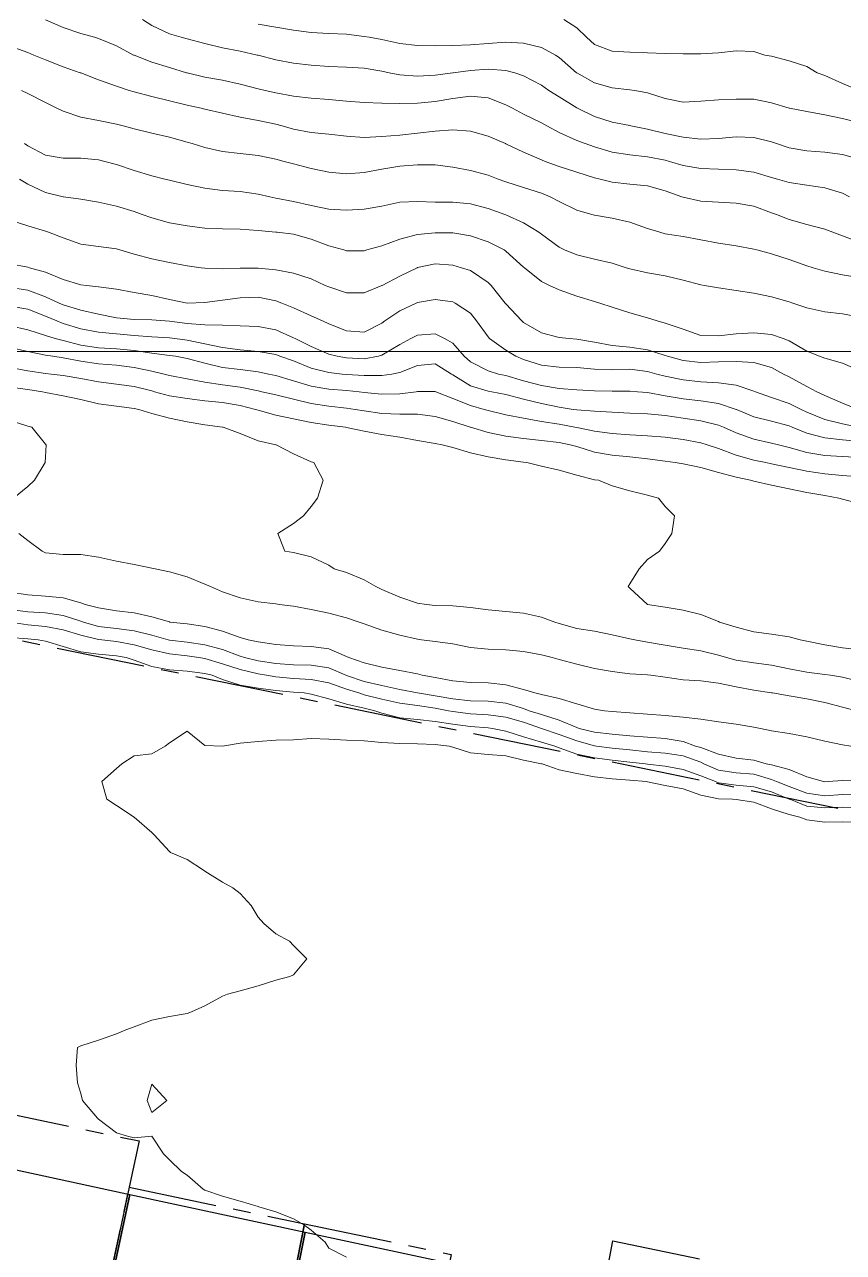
# Model space of a CAD drawing. Header units: centimetres. Extents: x 0 to 642158, y -847 to 649707.
# Drawn here: x 616892.16 to 616915.28, y 621661.96 to 621696.61 of the extents above; entities that cross this region are included whole.
import ezdxf

# ---------------------------------------------------------------- set-up
doc = ezdxf.new("R2010")
doc.units = ezdxf.units.CM
doc.header["$MEASUREMENT"] = 0
doc.linetypes.add('CENTERX2', pattern=[4, 2.5, -0.5, 0.5, -0.5])
doc.layers.add('MEV_grille', color=254, linetype='Continuous', lineweight=9)
doc.layers.add('WAL_topographie 0.5', color=253, linetype='Continuous', lineweight=20)
doc.layers.add('SPW_batiments', color=7, linetype='Continuous')
doc.layers.add('SPW_parcellaire cadastral', color=7, linetype='CENTERX2', lineweight=25, true_color=0xff0542)

# ---------------------------------------------------------------- blocks, each defined once
blk = doc.blocks.new('*U114')
at = {"layer": 'MEV_grille', "transparency": 33554687}
blk.add_lwpolyline([(-1338.461, 0), (1338.461, 0)], dxfattribs=at)
blk = doc.blocks.new('*U115')
at = {"layer": 'MEV_grille', "color": 0, "linetype": 'ByBlock', "lineweight": -2, "transparency": 16777216}
blk.add_blockref('*U114', (0, -700), dxfattribs=at)

msp = doc.modelspace()

# ---------------------------------------------------------------- linework, layer by layer
at = {"layer": 'SPW_batiments'}
for points in [[(616895.133, 621663.602), (616893.181, 621654.506), (616888.715, 621655.325), (616890.697, 621664.556), (616895.133, 621663.602)], [(616900.08, 621662.54), (616898.181, 621653.041), (616893.148, 621654.04), (616893.181, 621654.506), (616895.133, 621663.602), (616900.08, 621662.54)], [(616904.215, 621661.651), (616902.414, 621652.391), (616902.065, 621650.924), (616898.949, 621651.522), (616897.899, 621651.723), (616897.969, 621652.051), (616898.181, 621653.041), (616900.08, 621662.54), (616904.215, 621661.651)]]:
    msp.add_lwpolyline(points, dxfattribs=at)
at = {"layer": 'SPW_parcellaire cadastral'}
for points in [[(617026.55, 621695.517), (617027.04, 621693.245), (617027.56, 621690.821), (617028.977, 621680.686), (617026.486, 621672.168), (617025.539, 621667.29), (617024.22, 621660.497), (617023.1, 621654.723), (617022.671, 621652.516), (616942.551, 621668.867), (616865.054, 621684.753), (616865.536, 621687.229), (616848.273, 621706.653), (616845.324, 621709.799), (616838.782, 621716.903), (616836.133, 621714.753), (616828.226, 621727.97), (616809.227, 621732.234)], [(616895.114, 621663.802), (616891.847, 621648.446), (616891.202, 621645.414), (616889.773, 621638.699), (616884.603, 621614.402), (616880.283, 621615.263), (616881.282, 621620.02), (616887.808, 621651.087), (616888.123, 621652.591), (616890.672, 621664.726), (616890.949, 621666.045), (616895.393, 621665.11), (616895.114, 621663.802)], [(616895.114, 621663.802), (616900.065, 621662.772), (616898.181, 621653.345), (616897.852, 621651.7), (616894.87, 621636.786), (616900.678, 621635.578), (616900.517, 621625.166), (616898.529, 621624.817), (616889.773, 621638.699), (616891.202, 621645.414), (616891.847, 621648.446), (616895.114, 621663.802)], [(616900.678, 621635.578), (616894.87, 621636.786), (616897.852, 621651.7), (616898.181, 621653.345), (616900.065, 621662.772), (616904.204, 621661.911), (616902.868, 621655.04), (616901.436, 621647.677), (616903.007, 621647.35), (616900.678, 621635.578)], [(616903.7, 621616.432), (616907.051, 621634.253), (616903.511, 621634.989), (616906.468, 621650.339), (616907.2, 621654.139), (616908.524, 621661.013), (616908.771, 621662.295), (616918.867, 621660.194), (616918.604, 621658.916), (616916.413, 621648.271), (616915.558, 621644.115), (616914.781, 621640.339), (616914.682, 621639.858), (616908.485, 621609.747), (616902.748, 621610.913), (616903.7, 621616.432)]]:
    msp.add_lwpolyline(points, dxfattribs=at)
at = {"layer": 'WAL_topographie 0.5'}
for points in [[(616915.454, 621691.75), (616915.25, 621691.855), (616914.75, 621692.005), (616914.25, 621692.074), (616913.75, 621692.15), (616913.417, 621692.25), (616913.25, 621692.298), (616912.75, 621692.444), (616912.25, 621692.513), (616911.75, 621692.525), (616911.25, 621692.545), (616910.75, 621692.637), (616910.364, 621692.75), (616910.25, 621692.78), (616909.75, 621692.882), (616909.25, 621692.932), (616908.75, 621693.005), (616908.25, 621693.155), (616907.984, 621693.25), (616907.75, 621693.341), (616907.25, 621693.566), (616906.904, 621693.75), (616906.75, 621693.834), (616906.25, 621694.083), (616905.931, 621694.25), (616905.75, 621694.348), (616905.25, 621694.545), (616904.75, 621694.586), (616904.25, 621694.524), (616903.75, 621694.438), (616903.25, 621694.389), (616902.75, 621694.382), (616902.25, 621694.392), (616901.75, 621694.41), (616901.25, 621694.447), (616900.75, 621694.498), (616900.25, 621694.535), (616899.75, 621694.59), (616899.25, 621694.684), (616898.956, 621694.75), (616898.75, 621694.798), (616898.25, 621694.928), (616897.75, 621695.038), (616897.25, 621695.124), (616896.75, 621695.245), (616896.735, 621695.25), (616896.25, 621695.402), (616895.75, 621695.55), (616895.25, 621695.743), (616895.236, 621695.75), (616894.75, 621696.012), (616894.25, 621696.217), (616894.13, 621696.25), (616893.75, 621696.353), (616893.25, 621696.524), (616892.75, 621696.746)], [(616915.75, 621692.806), (616915.25, 621692.945), (616914.75, 621693.011), (616914.25, 621693.045), (616913.75, 621693.132), (616913.392, 621693.25), (616913.25, 621693.297), (616912.75, 621693.421), (616912.25, 621693.44), (616911.75, 621693.399), (616911.25, 621693.375), (616910.75, 621693.428), (616910.25, 621693.534), (616909.75, 621693.654), (616909.276, 621693.75), (616909.25, 621693.757), (616908.75, 621693.86), (616908.25, 621694.02), (616907.774, 621694.25), (616907.75, 621694.262), (616907.25, 621694.573), (616906.966, 621694.75), (616906.75, 621694.895), (616906.25, 621695.163), (616905.998, 621695.25), (616905.75, 621695.315), (616905.25, 621695.349), (616904.75, 621695.316), (616904.256, 621695.25), (616904.25, 621695.249), (616903.75, 621695.185), (616903.25, 621695.157), (616902.75, 621695.193), (616902.451, 621695.25), (616902.25, 621695.291), (616901.75, 621695.376), (616901.25, 621695.412), (616900.75, 621695.43), (616900.25, 621695.463), (616899.75, 621695.52), (616899.25, 621695.61), (616898.75, 621695.745), (616898.73, 621695.75), (616898.25, 621695.859), (616897.75, 621695.952), (616897.25, 621696.075), (616896.75, 621696.206), (616896.583, 621696.25), (616896.25, 621696.344), (616895.75, 621696.586), (616895.487, 621696.75)], [(616915.724, 621694.75), (616915.25, 621694.945), (616914.75, 621695.174), (616914.539, 621695.25), (616914.25, 621695.43), (616913.75, 621695.59), (616913.25, 621695.717), (616913.064, 621695.75), (616912.75, 621695.845), (616912.25, 621695.865), (616911.75, 621695.816), (616911.25, 621695.787), (616910.75, 621695.782), (616910.25, 621695.79), (616909.75, 621695.81), (616909.25, 621695.83), (616908.75, 621695.863), (616908.25, 621696.051), (616908.027, 621696.25), (616907.75, 621696.521), (616907.388, 621696.75)], [(616915.75, 621693.838), (616915.25, 621693.956), (616914.75, 621694.064), (616914.25, 621694.152), (616913.757, 621694.25), (616913.75, 621694.251), (616913.25, 621694.397), (616912.75, 621694.502), (616912.25, 621694.504), (616911.75, 621694.484), (616911.25, 621694.448), (616910.75, 621694.424), (616910.25, 621694.527), (616909.75, 621694.686), (616909.386, 621694.75), (616909.25, 621694.772), (616908.75, 621694.823), (616908.25, 621694.961), (616907.75, 621695.246), (616907.745, 621695.25), (616907.25, 621695.683), (616907.146, 621695.75), (616906.75, 621695.965), (616906.25, 621696.086), (616905.75, 621696.114), (616905.25, 621696.078), (616904.75, 621696.037), (616904.25, 621696.019), (616903.75, 621696.013), (616903.25, 621696.018), (616902.75, 621696.077), (616902.25, 621696.185), (616901.893, 621696.25), (616901.75, 621696.277), (616901.25, 621696.337), (616900.75, 621696.356), (616900.25, 621696.382), (616899.75, 621696.454), (616899.25, 621696.538), (616898.75, 621696.619)], [(616915.75, 621690.456), (616915.25, 621690.65), (616914.98, 621690.75), (616914.75, 621690.839), (616914.25, 621690.967), (616913.75, 621691.107), (616913.386, 621691.25), (616913.25, 621691.302), (616912.75, 621691.482), (616912.25, 621691.574), (616911.75, 621691.602), (616911.25, 621691.631), (616910.75, 621691.737), (616910.719, 621691.75), (616910.25, 621691.917), (616909.75, 621692.063), (616909.25, 621692.109), (616908.75, 621692.162), (616908.411, 621692.25), (616908.25, 621692.289), (616907.75, 621692.443), (616907.25, 621692.609), (616906.854, 621692.75), (616906.75, 621692.793), (616906.25, 621693.013), (616905.75, 621693.246), (616905.74, 621693.25), (616905.25, 621693.457), (616904.75, 621693.605), (616904.25, 621693.637), (616903.75, 621693.598), (616903.25, 621693.541), (616902.75, 621693.49), (616902.25, 621693.45), (616901.75, 621693.426), (616901.25, 621693.457), (616900.75, 621693.521), (616900.25, 621693.568), (616899.75, 621693.661), (616899.429, 621693.75), (616899.25, 621693.799), (616898.75, 621693.903), (616898.25, 621693.995), (616897.75, 621694.11), (616897.25, 621694.225), (616897.142, 621694.25), (616896.75, 621694.333), (616896.25, 621694.46), (616895.75, 621694.58), (616895.25, 621694.707), (616895.111, 621694.75), (616894.75, 621694.87), (616894.25, 621695.054), (616893.75, 621695.243), (616893.73, 621695.25), (616893.25, 621695.416), (616892.75, 621695.612), (616892.42, 621695.75), (616892.25, 621695.821), (616891.75, 621695.999)], [(616915.75, 621689.464), (616915.25, 621689.547), (616914.75, 621689.649), (616914.426, 621689.75), (616914.25, 621689.805), (616913.75, 621689.981), (616913.25, 621690.144), (616912.833, 621690.25), (616912.75, 621690.272), (616912.25, 621690.368), (616911.75, 621690.443), (616911.25, 621690.534), (616910.75, 621690.626), (616910.25, 621690.708), (616910.091, 621690.75), (616909.75, 621690.856), (616909.25, 621691.03), (616908.75, 621691.144), (616908.25, 621691.229), (616908.176, 621691.25), (616907.75, 621691.37), (616907.25, 621691.621), (616906.997, 621691.75), (616906.75, 621691.851), (616906.25, 621692.011), (616905.75, 621692.173), (616905.53, 621692.25), (616905.25, 621692.359), (616904.75, 621692.496), (616904.25, 621692.589), (616903.75, 621692.648), (616903.25, 621692.654), (616902.75, 621692.617), (616902.25, 621692.532), (616901.75, 621692.44), (616901.25, 621692.402), (616900.75, 621692.446), (616900.25, 621692.553), (616899.75, 621692.676), (616899.487, 621692.75), (616899.25, 621692.81), (616898.75, 621692.917), (616898.25, 621692.973), (616897.75, 621693.029), (616897.25, 621693.139), (616896.889, 621693.25), (616896.75, 621693.291), (616896.25, 621693.43), (616895.75, 621693.542), (616895.25, 621693.664), (616894.945, 621693.75), (616894.75, 621693.8), (616894.25, 621693.902), (616893.75, 621693.998), (616893.25, 621694.163), (616893.074, 621694.25), (616892.75, 621694.407), (616892.25, 621694.667), (616892.069, 621694.75)], [(616915.75, 621688.35), (616915.25, 621688.449), (616914.75, 621688.505), (616914.25, 621688.616), (616913.852, 621688.75), (616913.75, 621688.786), (616913.25, 621688.929), (616912.75, 621689.032), (616912.25, 621689.108), (616911.75, 621689.178), (616911.36, 621689.25), (616911.25, 621689.267), (616910.75, 621689.393), (616910.25, 621689.521), (616909.75, 621689.604), (616909.25, 621689.72), (616909.147, 621689.75), (616908.75, 621689.878), (616908.25, 621689.993), (616907.75, 621690.108), (616907.408, 621690.25), (616907.25, 621690.327), (616906.75, 621690.697), (616906.682, 621690.75), (616906.25, 621691.015), (616905.75, 621691.239), (616905.722, 621691.25), (616905.25, 621691.416), (616904.75, 621691.551), (616904.25, 621691.603), (616903.75, 621691.597), (616903.25, 621691.613), (616902.75, 621691.595), (616902.25, 621691.489), (616901.75, 621691.405), (616901.25, 621691.375), (616900.75, 621691.404), (616900.25, 621691.506), (616899.75, 621691.614), (616899.25, 621691.715), (616899.081, 621691.75), (616898.75, 621691.827), (616898.25, 621691.895), (616897.75, 621691.93), (616897.25, 621691.993), (616896.75, 621692.098), (616896.25, 621692.216), (616896.119, 621692.25), (616895.75, 621692.339), (616895.25, 621692.493), (616894.75, 621692.663), (616894.427, 621692.75), (616894.25, 621692.796), (616893.75, 621692.844), (616893.25, 621692.841), (616892.75, 621692.921), (616892.25, 621693.184), (616892.156, 621693.25)], [(616915.75, 621686.837), (616915.25, 621687.056), (616914.75, 621687.196), (616914.607, 621687.25), (616914.25, 621687.396), (616913.75, 621687.684), (616913.58, 621687.75), (616913.25, 621687.864), (616912.75, 621687.916), (616912.25, 621687.887), (616911.75, 621687.823), (616911.25, 621687.836), (616910.75, 621688.017), (616910.25, 621688.188), (616910.019, 621688.25), (616909.75, 621688.331), (616909.25, 621688.476), (616908.75, 621688.638), (616908.4, 621688.75), (616908.25, 621688.797), (616907.75, 621688.945), (616907.25, 621689.121), (616906.983, 621689.25), (616906.75, 621689.363), (616906.272, 621689.75), (616906.25, 621689.769), (616905.75, 621690.214), (616905.698, 621690.25), (616905.25, 621690.479), (616904.75, 621690.65), (616904.25, 621690.73), (616903.75, 621690.735), (616903.25, 621690.69), (616902.75, 621690.554), (616902.25, 621690.363), (616901.822, 621690.25), (616901.75, 621690.23), (616901.25, 621690.227), (616901.173, 621690.25), (616900.75, 621690.363), (616900.25, 621690.55), (616899.75, 621690.693), (616899.292, 621690.75), (616899.25, 621690.755), (616898.75, 621690.802), (616898.25, 621690.841), (616897.75, 621690.846), (616897.25, 621690.867), (616896.75, 621690.927), (616896.25, 621691.016), (616895.75, 621691.153), (616895.478, 621691.25), (616895.25, 621691.331), (616894.75, 621691.486), (616894.25, 621691.601), (616893.75, 621691.679), (616893.26, 621691.75), (616893.25, 621691.751), (616892.75, 621691.87), (616892.25, 621692.104), (616892.014, 621692.25)], [(616915.698, 621685.75), (616915.25, 621685.928), (616914.75, 621686.143), (616914.532, 621686.25), (616914.25, 621686.398), (616913.75, 621686.671), (616913.589, 621686.75), (616913.25, 621686.934), (616912.75, 621687.071), (616912.25, 621687.106), (616911.75, 621687.09), (616911.25, 621687.074), (616910.75, 621687.131), (616910.31, 621687.25), (616910.25, 621687.272), (616909.75, 621687.435), (616909.25, 621687.51), (616908.75, 621687.558), (616908.25, 621687.652), (616907.75, 621687.732), (616907.534, 621687.75), (616907.25, 621687.783), (616906.75, 621687.916), (616906.25, 621688.207), (616906.202, 621688.25), (616905.75, 621688.727), (616905.733, 621688.75), (616905.329, 621689.25), (616905.25, 621689.329), (616904.75, 621689.67), (616904.496, 621689.75), (616904.25, 621689.82), (616903.75, 621689.858), (616903.25, 621689.751), (616903.247, 621689.75), (616902.75, 621689.509), (616902.252, 621689.25), (616902.25, 621689.249), (616901.75, 621689.044), (616901.25, 621689.037), (616900.75, 621689.207), (616900.65, 621689.25), (616900.25, 621689.432), (616899.75, 621689.599), (616899.25, 621689.688), (616898.75, 621689.734), (616898.25, 621689.739), (616897.75, 621689.721), (616897.25, 621689.737), (616897.146, 621689.75), (616896.75, 621689.806), (616896.25, 621689.895), (616895.75, 621689.995), (616895.25, 621690.135), (616894.852, 621690.25), (616894.75, 621690.282), (616894.25, 621690.348), (616893.75, 621690.412), (616893.25, 621690.589), (616892.836, 621690.75), (616892.75, 621690.781), (616892.25, 621690.932), (616891.75, 621691.093)], [(616915.708, 621685.25), (616915.25, 621685.342), (616914.75, 621685.468), (616914.25, 621685.676), (616914.082, 621685.75), (616913.75, 621685.918), (616913.25, 621686.089), (616912.797, 621686.25), (616912.75, 621686.269), (616912.25, 621686.435), (616911.75, 621686.502), (616911.25, 621686.529), (616910.75, 621686.582), (616910.25, 621686.686), (616910.007, 621686.75), (616909.75, 621686.821), (616909.25, 621686.886), (616908.75, 621686.871), (616908.25, 621686.89), (616907.75, 621686.935), (616907.25, 621686.941), (616906.75, 621686.996), (616906.25, 621687.161), (616906.03, 621687.25), (616905.75, 621687.427), (616905.29, 621687.75), (616905.25, 621687.797), (616904.921, 621688.25), (616904.75, 621688.467), (616904.321, 621688.75), (616904.25, 621688.784), (616903.75, 621688.852), (616903.25, 621688.768), (616903.212, 621688.75), (616902.75, 621688.532), (616902.334, 621688.25), (616902.25, 621688.188), (616901.75, 621687.93), (616901.25, 621687.966), (616900.75, 621688.17), (616900.574, 621688.25), (616900.25, 621688.393), (616899.75, 621688.621), (616899.426, 621688.75), (616899.25, 621688.814), (616898.75, 621688.914), (616898.25, 621688.902), (616897.75, 621688.834), (616897.25, 621688.764), (616896.75, 621688.752), (616896.25, 621688.853), (616895.75, 621688.965), (616895.25, 621689.047), (616894.75, 621689.141), (616894.25, 621689.214), (616893.906, 621689.25), (616893.75, 621689.268), (616893.25, 621689.415), (616892.75, 621689.623), (616892.301, 621689.75), (616892.25, 621689.767), (616891.75, 621689.862)], [(616915.75, 621684.841), (616915.25, 621684.89), (616914.75, 621684.95), (616914.25, 621685.085), (616913.829, 621685.25), (616913.75, 621685.285), (616913.25, 621685.418), (616912.75, 621685.543), (616912.256, 621685.75), (616912.25, 621685.753), (616911.75, 621685.918), (616911.25, 621685.994), (616910.75, 621686.054), (616910.25, 621686.138), (616909.75, 621686.227), (616909.468, 621686.25), (616909.25, 621686.269), (616908.75, 621686.265), (616908.25, 621686.278), (616907.75, 621686.305), (616907.25, 621686.341), (616906.75, 621686.423), (616906.25, 621686.559), (616905.75, 621686.704), (616905.537, 621686.75), (616905.25, 621686.835), (616904.75, 621687.09), (616904.574, 621687.25), (616904.25, 621687.621), (616904.017, 621687.75), (616903.75, 621687.879), (616903.25, 621687.847), (616903.061, 621687.75), (616902.75, 621687.586), (616902.25, 621687.277), (616902.155, 621687.25), (616901.75, 621687.181), (616901.25, 621687.205), (616900.983, 621687.25), (616900.75, 621687.314), (616900.25, 621687.53), (616899.795, 621687.75), (616899.75, 621687.774), (616899.25, 621687.996), (616898.75, 621688.093), (616898.25, 621688.112), (616897.75, 621688.124), (616897.25, 621688.139), (616896.75, 621688.179), (616896.25, 621688.242), (616896.127, 621688.25), (616895.75, 621688.281), (616895.25, 621688.288), (616894.75, 621688.336), (616894.25, 621688.434), (616893.75, 621688.551), (616893.25, 621688.7), (616893.133, 621688.75), (616892.75, 621688.931), (616892.25, 621689.116), (616891.75, 621689.187)], [(616915.75, 621684.395), (616915.25, 621684.42), (616914.75, 621684.45), (616914.25, 621684.535), (616913.75, 621684.677), (616913.448, 621684.75), (616913.25, 621684.801), (616912.75, 621684.911), (616912.25, 621685.092), (616911.889, 621685.25), (616911.75, 621685.307), (616911.25, 621685.433), (616910.75, 621685.508), (616910.25, 621685.583), (616909.75, 621685.629), (616909.25, 621685.641), (616908.75, 621685.669), (616908.25, 621685.698), (616907.75, 621685.735), (616907.652, 621685.75), (616907.25, 621685.814), (616906.75, 621685.916), (616906.25, 621686.043), (616905.75, 621686.169), (616905.352, 621686.25), (616905.25, 621686.27), (616904.75, 621686.42), (616904.25, 621686.729), (616904.209, 621686.75), (616903.75, 621687.039), (616903.25, 621686.994), (616902.75, 621686.797), (616902.53, 621686.75), (616902.25, 621686.707), (616901.75, 621686.705), (616901.25, 621686.739), (616901.13, 621686.75), (616900.75, 621686.79), (616900.25, 621686.914), (616899.75, 621687.12), (616899.37, 621687.25), (616899.25, 621687.297), (616898.75, 621687.388), (616898.25, 621687.43), (616897.75, 621687.494), (616897.25, 621687.603), (616896.75, 621687.704), (616896.4, 621687.75), (616896.25, 621687.768), (616895.75, 621687.797), (616895.25, 621687.836), (616894.75, 621687.88), (616894.25, 621687.926), (616893.75, 621688.024), (616893.25, 621688.177), (616893.067, 621688.25), (616892.75, 621688.386), (616892.25, 621688.582), (616891.75, 621688.667)], [(616915.75, 621683.846), (616915.25, 621683.885), (616914.75, 621683.929), (616914.25, 621684.005), (616913.75, 621684.111), (616913.25, 621684.217), (616913.092, 621684.25), (616912.75, 621684.323), (616912.25, 621684.462), (616911.75, 621684.648), (616911.436, 621684.75), (616911.25, 621684.81), (616910.75, 621684.901), (616910.25, 621684.966), (616909.75, 621685.006), (616909.25, 621685.033), (616908.75, 621685.07), (616908.25, 621685.14), (616907.75, 621685.239), (616907.697, 621685.25), (616907.25, 621685.33), (616906.75, 621685.411), (616906.25, 621685.501), (616905.75, 621685.601), (616905.25, 621685.716), (616905.138, 621685.75), (616904.75, 621685.857), (616904.25, 621686.062), (616903.773, 621686.25), (616903.75, 621686.26), (616903.25, 621686.256), (616903.211, 621686.25), (616902.75, 621686.191), (616902.25, 621686.182), (616901.75, 621686.232), (616901.603, 621686.25), (616901.25, 621686.288), (616900.75, 621686.326), (616900.25, 621686.407), (616899.75, 621686.562), (616899.25, 621686.71), (616899.047, 621686.75), (616898.75, 621686.81), (616898.25, 621686.874), (616897.75, 621686.936), (616897.25, 621687.055), (616896.75, 621687.188), (616896.417, 621687.25), (616896.25, 621687.276), (616895.75, 621687.339), (616895.25, 621687.41), (616894.75, 621687.461), (616894.25, 621687.489), (616893.75, 621687.564), (616893.25, 621687.692), (616893.027, 621687.75), (616892.75, 621687.834), (616892.25, 621688), (616891.75, 621688.108)], [(616915.75, 621683.09), (616915.25, 621683.215), (616915.145, 621683.25), (616914.75, 621683.321), (616914.25, 621683.411), (616913.75, 621683.511), (616913.25, 621683.61), (616912.75, 621683.723), (616912.658, 621683.75), (616912.25, 621683.835), (616911.75, 621683.969), (616911.25, 621684.115), (616910.75, 621684.216), (616910.529, 621684.25), (616910.25, 621684.287), (616909.75, 621684.357), (616909.25, 621684.416), (616908.75, 621684.46), (616908.25, 621684.548), (616907.75, 621684.704), (616907.567, 621684.75), (616907.25, 621684.814), (616906.75, 621684.874), (616906.25, 621684.932), (616905.75, 621684.999), (616905.25, 621685.096), (616904.75, 621685.246), (616904.737, 621685.25), (616904.25, 621685.408), (616903.75, 621685.553), (616903.25, 621685.614), (616902.75, 621685.616), (616902.25, 621685.639), (616901.75, 621685.708), (616901.496, 621685.75), (616901.25, 621685.788), (616900.75, 621685.839), (616900.25, 621685.915), (616899.75, 621686.038), (616899.25, 621686.16), (616898.857, 621686.25), (616898.75, 621686.274), (616898.25, 621686.378), (616897.75, 621686.445), (616897.25, 621686.523), (616896.75, 621686.617), (616896.25, 621686.712), (616896.099, 621686.75), (616895.75, 621686.83), (616895.25, 621686.937), (616894.75, 621687.002), (616894.25, 621687.039), (616893.75, 621687.114), (616893.25, 621687.21), (616892.954, 621687.25), (616892.75, 621687.28), (616892.25, 621687.382), (616891.75, 621687.502)], [(616915.75, 621678.964), (616915.25, 621679.028), (616914.75, 621679.109), (616914.25, 621679.216), (616914.059, 621679.25), (616913.75, 621679.33), (616913.25, 621679.41), (616912.75, 621679.479), (616912.25, 621679.609), (616911.782, 621679.75), (616911.75, 621679.767), (616911.25, 621679.965), (616910.75, 621680.088), (616910.25, 621680.172), (616909.75, 621680.248), (616909.744, 621680.25), (616909.25, 621680.709), (616909.203, 621680.75), (616909.25, 621680.833), (616909.515, 621681.25), (616909.75, 621681.517), (616910.088, 621681.75), (616910.25, 621681.967), (616910.439, 621682.25), (616910.512, 621682.75), (616910.25, 621683.012), (616910.061, 621683.25), (616909.75, 621683.329), (616909.25, 621683.455), (616908.75, 621683.593), (616908.362, 621683.75), (616908.25, 621683.767), (616907.75, 621683.892), (616907.25, 621684.039), (616906.75, 621684.148), (616906.342, 621684.25), (616906.25, 621684.262), (616905.75, 621684.33), (616905.25, 621684.41), (616904.75, 621684.529), (616904.25, 621684.676), (616903.947, 621684.75), (616903.75, 621684.786), (616903.25, 621684.876), (616902.75, 621684.964), (616902.25, 621685.044), (616901.75, 621685.139), (616901.25, 621685.244), (616901.217, 621685.25), (616900.75, 621685.308), (616900.25, 621685.384), (616899.75, 621685.488), (616899.25, 621685.592), (616898.75, 621685.726), (616898.679, 621685.75), (616898.25, 621685.862), (616897.75, 621685.943), (616897.25, 621685.995), (616896.75, 621686.056), (616896.25, 621686.137), (616895.826, 621686.25), (616895.75, 621686.271), (616895.25, 621686.397), (616894.75, 621686.467), (616894.25, 621686.527), (616893.75, 621686.62), (616893.25, 621686.706), (616892.906, 621686.75), (616892.75, 621686.768), (616892.25, 621686.844), (616891.75, 621686.934)], [(616915.75, 621678.075), (616915.25, 621678.192), (616914.913, 621678.25), (616914.75, 621678.276), (616914.25, 621678.341), (616913.75, 621678.436), (616913.25, 621678.538), (616912.75, 621678.597), (616912.25, 621678.675), (616911.982, 621678.75), (616911.75, 621678.821), (616911.25, 621678.937), (616910.75, 621679.014), (616910.25, 621679.101), (616909.75, 621679.184), (616909.385, 621679.25), (616909.25, 621679.276), (616908.75, 621679.395), (616908.25, 621679.495), (616907.75, 621679.573), (616907.25, 621679.708), (616907.127, 621679.75), (616906.75, 621679.889), (616906.25, 621679.999), (616905.75, 621680.045), (616905.25, 621680.094), (616904.75, 621680.163), (616904.25, 621680.205), (616903.75, 621680.219), (616903.505, 621680.25), (616903.25, 621680.288), (616902.75, 621680.452), (616902.25, 621680.673), (616902.075, 621680.75), (616901.75, 621680.942), (616901.25, 621681.146), (616900.899, 621681.25), (616900.75, 621681.352), (616900.25, 621681.591), (616899.75, 621681.718), (616899.512, 621681.75), (616899.31, 621682.25), (616899.75, 621682.532), (616900.033, 621682.75), (616900.25, 621683.01), (616900.426, 621683.25), (616900.588, 621683.75), (616900.329, 621684.25), (616900.25, 621684.276), (616899.75, 621684.496), (616899.258, 621684.75), (616899.25, 621684.751), (616898.75, 621684.868), (616898.25, 621685.069), (616897.77, 621685.25), (616897.75, 621685.254), (616897.25, 621685.313), (616896.75, 621685.397), (616896.25, 621685.502), (616895.75, 621685.639), (616895.382, 621685.75), (616895.25, 621685.777), (616894.75, 621685.841), (616894.25, 621685.913), (616893.75, 621686.026), (616893.25, 621686.135), (616892.75, 621686.232), (616892.666, 621686.25), (616892.25, 621686.313), (616891.75, 621686.383)], [(616891.85, 621683.25), (616892.25, 621683.576), (616892.439, 621683.75), (616892.74, 621684.25), (616892.75, 621684.417), (616892.771, 621684.75), (616892.75, 621684.771), (616892.362, 621685.25), (616892.25, 621685.282), (616891.75, 621685.436)], [(616915.648, 621677.25), (616915.25, 621677.346), (616914.75, 621677.483), (616914.25, 621677.583), (616913.75, 621677.667), (616913.277, 621677.75), (616913.25, 621677.754), (616912.75, 621677.833), (616912.25, 621677.92), (616911.75, 621678.024), (616911.25, 621678.09), (616910.75, 621678.121), (616910.25, 621678.2), (616909.839, 621678.25), (616909.75, 621678.26), (616909.25, 621678.291), (616908.75, 621678.352), (616908.25, 621678.441), (616907.75, 621678.56), (616907.25, 621678.696), (616907.051, 621678.75), (616906.75, 621678.829), (616906.25, 621678.922), (616905.75, 621678.971), (616905.25, 621678.987), (616904.75, 621679.032), (616904.25, 621679.134), (616903.75, 621679.199), (616903.365, 621679.25), (616903.25, 621679.264), (616902.75, 621679.382), (616902.25, 621679.525), (616901.75, 621679.697), (616901.602, 621679.75), (616901.25, 621679.87), (616900.75, 621680.002), (616900.25, 621680.107), (616899.75, 621680.202), (616899.347, 621680.25), (616899.25, 621680.261), (616898.75, 621680.32), (616898.25, 621680.437), (616897.75, 621680.604), (616897.411, 621680.75), (616897.25, 621680.821), (616896.75, 621681.026), (616896.25, 621681.171), (616895.85, 621681.25), (616895.75, 621681.274), (616895.25, 621681.373), (616894.75, 621681.472), (616894.25, 621681.58), (616893.75, 621681.653), (616893.25, 621681.653), (616892.75, 621681.709), (616892.656, 621681.75), (616892.25, 621682.054), (616891.994, 621682.25)], [(616915.486, 621676.25), (616915.25, 621676.287), (616914.75, 621676.392), (616914.25, 621676.514), (616913.75, 621676.603), (616913.25, 621676.682), (616912.934, 621676.75), (616912.75, 621676.787), (616912.25, 621676.874), (616911.75, 621676.936), (616911.25, 621677.008), (616910.75, 621677.07), (616910.25, 621677.115), (616909.75, 621677.153), (616909.25, 621677.189), (616908.75, 621677.224), (616908.533, 621677.25), (616908.25, 621677.298), (616907.75, 621677.445), (616907.25, 621677.591), (616906.75, 621677.71), (616906.567, 621677.75), (616906.25, 621677.848), (616905.75, 621677.98), (616905.25, 621678.036), (616904.75, 621678.044), (616904.25, 621678.094), (616903.75, 621678.188), (616903.386, 621678.25), (616903.25, 621678.287), (616902.75, 621678.388), (616902.25, 621678.474), (616901.75, 621678.597), (616901.311, 621678.75), (616901.25, 621678.78), (616900.75, 621678.991), (616900.25, 621679.065), (616899.75, 621679.077), (616899.25, 621679.116), (616898.75, 621679.194), (616898.47, 621679.25), (616898.25, 621679.317), (616897.75, 621679.492), (616897.25, 621679.624), (616896.75, 621679.699), (616896.263, 621679.75), (616896.25, 621679.753), (616895.75, 621679.897), (616895.25, 621680.009), (616894.75, 621680.07), (616894.25, 621680.154), (616893.867, 621680.25), (616893.75, 621680.295), (616893.25, 621680.431), (616892.75, 621680.479), (616892.25, 621680.515), (616891.75, 621680.595)], [(616915.75, 621675.263), (616915.25, 621675.282), (616914.85, 621675.25), (616914.75, 621675.246), (616914.721, 621675.25), (616914.25, 621675.386), (616913.75, 621675.59), (616913.25, 621675.722), (616913.097, 621675.75), (616912.75, 621675.854), (616912.25, 621675.91), (616911.75, 621676.028), (616911.25, 621676.209), (616911.107, 621676.25), (616910.75, 621676.385), (616910.25, 621676.462), (616909.75, 621676.499), (616909.25, 621676.545), (616908.75, 621676.586), (616908.25, 621676.641), (616907.815, 621676.75), (616907.75, 621676.775), (616907.25, 621676.987), (616906.75, 621677.144), (616906.409, 621677.25), (616906.25, 621677.312), (616905.75, 621677.459), (616905.25, 621677.522), (616904.75, 621677.533), (616904.25, 621677.583), (616903.75, 621677.672), (616903.25, 621677.75), (616903.25, 621677.75), (616902.75, 621677.852), (616902.25, 621677.962), (616901.75, 621678.075), (616901.25, 621678.241), (616901.226, 621678.25), (616900.75, 621678.457), (616900.25, 621678.539), (616899.75, 621678.548), (616899.25, 621678.578), (616898.75, 621678.655), (616898.37, 621678.75), (616898.25, 621678.791), (616897.75, 621678.974), (616897.25, 621679.108), (616896.75, 621679.181), (616896.25, 621679.241), (616896.213, 621679.25), (616895.75, 621679.377), (616895.25, 621679.503), (616894.75, 621679.566), (616894.25, 621679.63), (616893.821, 621679.75), (616893.75, 621679.777), (616893.25, 621679.94), (616892.75, 621680.011), (616892.25, 621680.041), (616891.75, 621680.103)], [(616915.75, 621674.874), (616915.25, 621674.885), (616914.75, 621674.846), (616914.25, 621674.921), (616913.75, 621675.111), (616913.391, 621675.25), (616913.25, 621675.313), (616912.75, 621675.461), (616912.25, 621675.5), (616911.75, 621675.575), (616911.337, 621675.75), (616911.25, 621675.794), (616910.75, 621675.98), (616910.25, 621676.052), (616909.75, 621676.091), (616909.25, 621676.142), (616908.75, 621676.192), (616908.309, 621676.25), (616908.25, 621676.259), (616907.75, 621676.4), (616907.25, 621676.577), (616906.75, 621676.75), (616906.75, 621676.75), (616906.25, 621676.925), (616905.75, 621677.065), (616905.25, 621677.136), (616904.75, 621677.16), (616904.25, 621677.224), (616904.127, 621677.25), (616903.75, 621677.325), (616903.25, 621677.393), (616902.75, 621677.458), (616902.25, 621677.572), (616901.75, 621677.702), (616901.597, 621677.75), (616901.25, 621677.859), (616900.75, 621678.037), (616900.25, 621678.134), (616899.75, 621678.161), (616899.25, 621678.205), (616898.987, 621678.25), (616898.75, 621678.289), (616898.25, 621678.409), (616897.75, 621678.569), (616897.25, 621678.721), (616897.083, 621678.75), (616896.75, 621678.802), (616896.25, 621678.857), (616895.75, 621678.967), (616895.25, 621679.109), (616894.75, 621679.199), (616894.341, 621679.25), (616894.25, 621679.261), (616893.75, 621679.38), (616893.25, 621679.533), (616892.75, 621679.629), (616892.25, 621679.675), (616891.76, 621679.75)], [(616915.75, 621674.519), (616915.25, 621674.53), (616914.75, 621674.506), (616914.25, 621674.557), (616913.769, 621674.75), (616913.75, 621674.758), (616913.25, 621674.957), (616912.75, 621675.103), (616912.25, 621675.149), (616911.75, 621675.214), (616911.67, 621675.25), (616911.25, 621675.409), (616910.75, 621675.595), (616910.25, 621675.681), (616909.75, 621675.741), (616909.694, 621675.75), (616909.25, 621675.798), (616908.75, 621675.85), (616908.25, 621675.916), (616907.75, 621676.023), (616907.25, 621676.202), (616907.127, 621676.25), (616906.75, 621676.363), (616906.25, 621676.515), (616905.75, 621676.673), (616905.375, 621676.75), (616905.25, 621676.768), (616904.75, 621676.804), (616904.25, 621676.866), (616903.75, 621676.948), (616903.25, 621676.999), (616902.75, 621677.047), (616902.25, 621677.177), (616902.051, 621677.25), (616901.75, 621677.324), (616901.25, 621677.43), (616900.75, 621677.583), (616900.25, 621677.721), (616900.057, 621677.75), (616899.75, 621677.776), (616899.25, 621677.824), (616898.75, 621677.882), (616898.25, 621677.972), (616897.75, 621678.135), (616897.452, 621678.25), (616897.25, 621678.301), (616896.75, 621678.364), (616896.25, 621678.403), (616895.75, 621678.494), (616895.25, 621678.674), (616895.023, 621678.75), (616894.75, 621678.799), (616894.25, 621678.842), (616893.75, 621678.914), (616893.25, 621679.057), (616892.75, 621679.211), (616892.539, 621679.25), (616892.25, 621679.276), (616891.75, 621679.319)], [(616915.75, 621674.095), (616915.25, 621674.118), (616914.75, 621674.108), (616914.25, 621674.169), (616914.052, 621674.25), (616913.75, 621674.318), (616913.25, 621674.483), (616912.75, 621674.673), (616912.25, 621674.741), (616912.143, 621674.75), (616911.75, 621674.762), (616911.25, 621674.866), (616910.75, 621675.042), (616910.25, 621675.136), (616909.75, 621675.241), (616909.71, 621675.25), (616909.25, 621675.289), (616908.75, 621675.324), (616908.25, 621675.387), (616907.75, 621675.474), (616907.25, 621675.583), (616906.771, 621675.75), (616906.75, 621675.754), (616906.25, 621675.858), (616905.75, 621675.979), (616905.25, 621676.012), (616904.75, 621676.057), (616904.25, 621676.217), (616904.15, 621676.25), (616903.75, 621676.292), (616903.25, 621676.316), (616902.75, 621676.328), (616902.25, 621676.357), (616901.75, 621676.402), (616901.25, 621676.418), (616900.75, 621676.449), (616900.25, 621676.461), (616899.75, 621676.432), (616899.25, 621676.42), (616898.75, 621676.377), (616898.25, 621676.337), (616897.75, 621676.25), (616897.75, 621676.25), (616897.749, 621676.25), (616897.25, 621676.264), (616896.75, 621676.675), (616896.25, 621676.346), (616896.125, 621676.25), (616895.75, 621676.029), (616895.25, 621675.979), (616894.906, 621675.75), (616894.75, 621675.618), (616894.338, 621675.25), (616894.485, 621674.75), (616894.75, 621674.577), (616895.25, 621674.25), (616895.25, 621674.25), (616895.75, 621673.818), (616895.818, 621673.75), (616896.25, 621673.275), (616896.281, 621673.25), (616896.75, 621673.053), (616897.21, 621672.75), (616897.25, 621672.721), (616897.75, 621672.408), (616898.036, 621672.25), (616898.25, 621672.095), (616898.553, 621671.75), (616898.75, 621671.425), (616898.917, 621671.25), (616899.25, 621670.958), (616899.635, 621670.75), (616899.75, 621670.625), (616900.125, 621670.25), (616899.75, 621669.8), (616899.65, 621669.75), (616899.25, 621669.645), (616898.75, 621669.488), (616898.25, 621669.343), (616897.893, 621669.25), (616897.75, 621669.197), (616897.25, 621668.923), (616896.875, 621668.75), (616896.75, 621668.71), (616896.25, 621668.622), (616895.75, 621668.523), (616895.25, 621668.329), (616895.019, 621668.25), (616894.75, 621668.129), (616894.25, 621667.95), (616893.75, 621667.794), (616893.65, 621667.75), (616893.618, 621667.25), (616893.65, 621666.75), (616893.75, 621666.45), (616893.796, 621666.25), (616894.217, 621665.75), (616894.25, 621665.727), (616894.75, 621665.341), (616895.062, 621665.25), (616895.25, 621665.198), (616895.75, 621665.25), (616895.75, 621665.25), (616895.75, 621665.25), (616896.079, 621664.75), (616896.25, 621664.574), (616896.593, 621664.25), (616896.75, 621664.142), (616897.205, 621663.75), (616897.25, 621663.72), (616897.75, 621663.551), (616898.25, 621663.414), (616898.75, 621663.258), (616898.769, 621663.25), (616899.25, 621663.106), (616899.75, 621662.913), (616900.03, 621662.75), (616900.25, 621662.593), (616900.643, 621662.25), (616900.75, 621662.083), (616901.25, 621661.83)], [(616896.179, 621666.25), (616895.75, 621665.917), (616895.622, 621666.25), (616895.75, 621666.712), (616896.179, 621666.25)]]:
    msp.add_lwpolyline(points, dxfattribs=at)

# ---------------------------------------------------------------- block references
at = {"layer": 'MEV_grille', "transparency": 33554687}
msp.add_blockref('*U115', (616669.481, 622387.381), dxfattribs=at)

doc.saveas('drawing.dxf')
